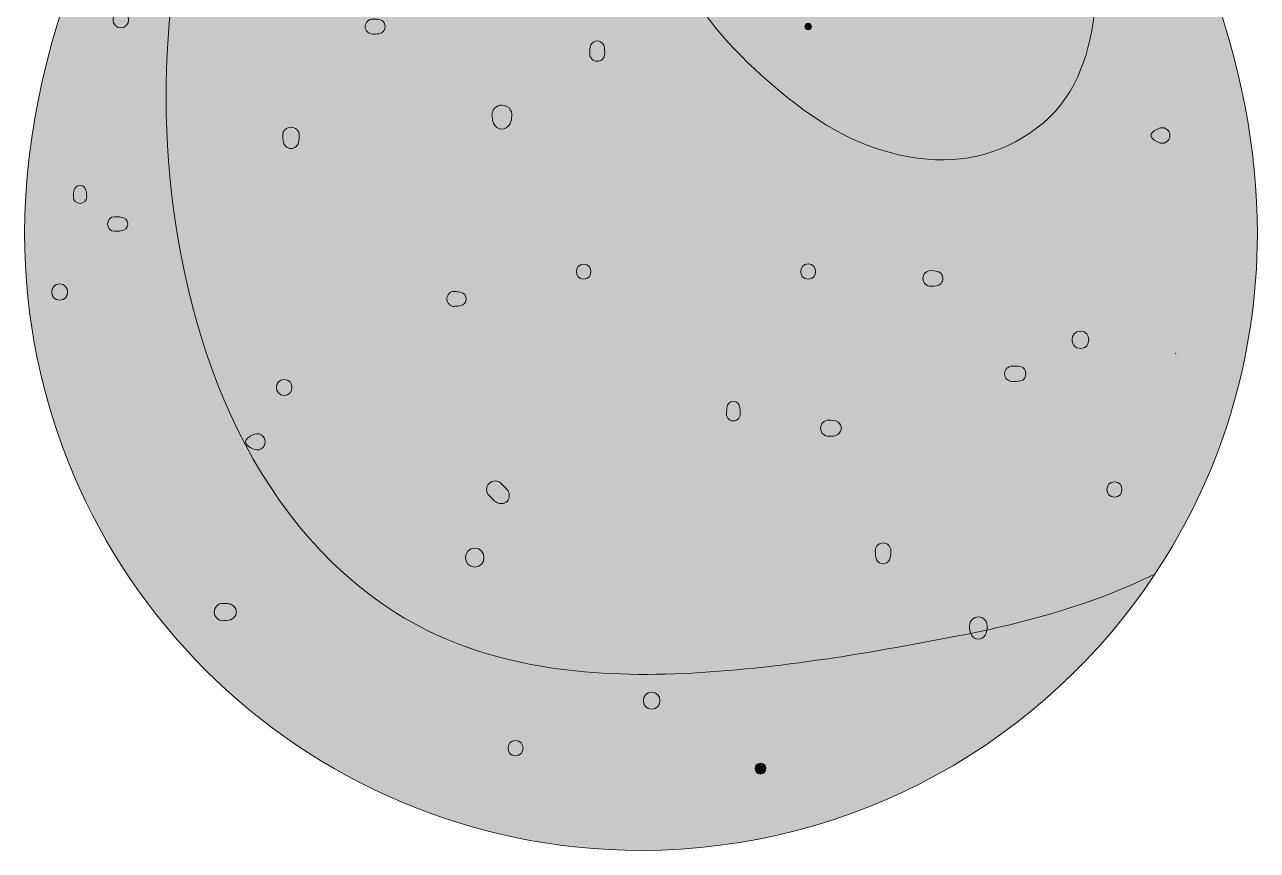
# Model space of a CAD drawing. Header units: inches. Extents: x 4230 to 5957, y -1858 to -103.
# Drawn here: x 4957.7 to 5292, y -584.8 to -360.9 of the extents above; entities that cross this region are included whole.
import ezdxf

# ---------------------------------------------------------------- set-up
doc = ezdxf.new("R2010")
doc.units = ezdxf.units.IN
doc.header["$MEASUREMENT"] = 0
doc.layers.add('Layer 1', color=7, linetype='Continuous')

# ---------------------------------------------------------------- blocks, each defined once
blk = doc.blocks.new('block 40')
at = {"layer": 'Layer 1', "true_color": 0xde6026}
h = blk.add_hatch(color=32, dxfattribs=at)
h.dxf.hatch_style = 2
edge = h.paths.add_edge_path()
edge.add_spline(control_points=[(5292.0483, -417.567), (5292.0483, -451.6803), (5281.8311, -483.403), (5264.2851, -509.8463), (5234.3532, -554.9893), (5183.0814, -584.7553), (5124.8599, -584.7553), (5032.525, -584.7553), (4957.6714, -509.9017), (4957.6714, -417.567), (4957.6714, -362.3175), (4984.4747, -303.5052), (5025.7875, -265.1832), (5053.5138, -239.4413), (5087.7749, -222.9477), (5124.8599, -222.9477), (5217.1947, -222.9477), (5292.0483, -325.2322), (5292.0483, -417.567)], knot_values=[0, 0, 0, 0, 1, 1, 1, 2, 2, 2, 3, 3, 3, 4, 4, 4, 5, 5, 5, 6, 6, 6, 6], degree=3, periodic=1)
at = {"layer": 'Layer 1', "lineweight": 0}
blk.add_open_spline([(5292.0483, -417.567), (5292.0483, -451.6803), (5281.8311, -483.403), (5264.2851, -509.8463), (5234.3532, -554.9893), (5183.0814, -584.7553), (5124.8599, -584.7553), (5032.525, -584.7553), (4957.6714, -509.9017), (4957.6714, -417.567), (4957.6714, -362.3175), (4984.4747, -303.5052), (5025.7875, -265.1832), (5053.5138, -239.4413), (5087.7749, -222.9477), (5124.8599, -222.9477), (5217.1947, -222.9477), (5292.0483, -325.2322), (5292.0483, -417.567)], degree=3, knots=[0, 0, 0, 0, 1, 1, 1, 2, 2, 2, 3, 3, 3, 4, 4, 4, 5, 5, 5, 6, 6, 6, 6], dxfattribs=at)
blk = doc.blocks.new('block 41')
at = {"layer": 'Layer 1', "true_color": 0xf48b1f}
h = blk.add_hatch(color=30, dxfattribs=at)
h.dxf.hatch_style = 2
edge = h.paths.add_edge_path()
edge.add_spline(control_points=[(5292.0483, -417.567), (5292.0483, -451.6803), (5281.8311, -483.403), (5264.2851, -509.8463), (5247.4961, -518.0978), (5229.092, -523.0819), (5210.7983, -526.6261), (5185.5737, -531.5087), (5159.6288, -535.9482), (5133.9238, -536.8897), (5108.1448, -537.8403), (5080.889, -534.5637), (5058.6271, -520.5068), (5017.6839, -494.6449), (5000.1748, -443.9918), (4996.6952, -397.7691), (4993.3633, -353.623), (5002.9532, -308.4801), (5023.5539, -269.3181), (5024.2831, -267.9337), (5025.0308, -266.5492), (5025.7875, -265.1832), (5053.5138, -239.4413), (5087.7749, -222.9477), (5124.8599, -222.9477), (5217.1947, -222.9477), (5292.0483, -325.2322), (5292.0483, -417.567)], knot_values=[0, 0, 0, 0, 1, 1, 1, 2, 2, 2, 3, 3, 3, 4, 4, 4, 5, 5, 5, 6, 6, 6, 7, 7, 7, 8, 8, 8, 9, 9, 9, 9], degree=3, periodic=1)
at = {"layer": 'Layer 1', "lineweight": 0}
blk.add_open_spline([(5292.0483, -417.567), (5292.0483, -451.6803), (5281.8311, -483.403), (5264.2851, -509.8463), (5247.4961, -518.0978), (5229.092, -523.0819), (5210.7983, -526.6261), (5185.5737, -531.5087), (5159.6288, -535.9482), (5133.9238, -536.8897), (5108.1448, -537.8403), (5080.889, -534.5637), (5058.6271, -520.5068), (5017.6839, -494.6449), (5000.1748, -443.9918), (4996.6952, -397.7691), (4993.3633, -353.623), (5002.9532, -308.4801), (5023.5539, -269.3181), (5024.2831, -267.9337), (5025.0308, -266.5492), (5025.7875, -265.1832), (5053.5138, -239.4413), (5087.7749, -222.9477), (5124.8599, -222.9477), (5217.1947, -222.9477), (5292.0483, -325.2322), (5292.0483, -417.567)], degree=3, knots=[0, 0, 0, 0, 1, 1, 1, 2, 2, 2, 3, 3, 3, 4, 4, 4, 5, 5, 5, 6, 6, 6, 7, 7, 7, 8, 8, 8, 9, 9, 9, 9], dxfattribs=at)
blk = doc.blocks.new('block 42')
at = {"layer": 'Layer 1', "true_color": 0xf89d3e}
h = blk.add_hatch(color=33, dxfattribs=at)
h.dxf.hatch_style = 2
edge = h.paths.add_edge_path()
edge.add_spline(control_points=[(5222.7785, -292.8966), (5214.1008, -284.8847), (5203.4298, -279.4713), (5192.1129, -276.29), (5190.6329, -275.8741), (5189.1642, -275.5274), (5187.7035, -275.241), (5184.305, -274.1269), (5180.8587, -273.3968), (5177.6986, -273.0161), (5165.1816, -271.5086), (5153.6601, -275.7159), (5143.904, -283.3807), (5121.702, -300.8237), (5125.1677, -332.6654), (5139.2715, -353.874), (5146.6386, -364.9522), (5156.5805, -374.4938), (5167.0857, -382.566), (5177.5593, -390.6143), (5189.2209, -396.1118), (5202.4617, -397.3787), (5214.5258, -398.533), (5226.8887, -394.4188), (5235.6119, -386.0273), (5244.3018, -377.6673), (5247.4718, -365.2845), (5248.228, -353.6565), (5249.6963, -331.0862), (5239.1925, -308.0515), (5222.7785, -292.8966)], knot_values=[0, 0, 0, 0, 1, 1, 1, 2, 2, 2, 3, 3, 3, 4, 4, 4, 5, 5, 5, 6, 6, 6, 7, 7, 7, 8, 8, 8, 9, 9, 9, 10, 10, 10, 10], degree=3, periodic=1)
at = {"layer": 'Layer 1', "lineweight": 0}
blk.add_open_spline([(5222.7785, -292.8966), (5214.1008, -284.8847), (5203.4298, -279.4713), (5192.1129, -276.29), (5190.6329, -275.8741), (5189.1642, -275.5274), (5187.7035, -275.241), (5184.305, -274.1269), (5180.8587, -273.3968), (5177.6986, -273.0161), (5165.1816, -271.5086), (5153.6601, -275.7159), (5143.904, -283.3807), (5121.702, -300.8237), (5125.1677, -332.6654), (5139.2715, -353.874), (5146.6386, -364.9522), (5156.5805, -374.4938), (5167.0857, -382.566), (5177.5593, -390.6143), (5189.2209, -396.1118), (5202.4617, -397.3787), (5214.5258, -398.533), (5226.8887, -394.4188), (5235.6119, -386.0273), (5244.3018, -377.6673), (5247.4718, -365.2845), (5248.228, -353.6565), (5249.6963, -331.0862), (5239.1925, -308.0515), (5222.7785, -292.8966)], degree=3, knots=[0, 0, 0, 0, 1, 1, 1, 2, 2, 2, 3, 3, 3, 4, 4, 4, 5, 5, 5, 6, 6, 6, 7, 7, 7, 8, 8, 8, 9, 9, 9, 10, 10, 10, 10], dxfattribs=at)
blk = doc.blocks.new('block 44')
at = {"layer": 'Layer 1', "true_color": 0xcc5928}
h = blk.add_hatch(color=32, dxfattribs=at)
h.dxf.hatch_style = 2
edge = h.paths.add_edge_path()
edge.add_spline(control_points=[(5029.9224, -388.68), (5028.7398, -388.68), (5027.6145, -389.7039), (5027.6726, -390.9298), (5027.7222, -391.9778), (5027.6425, -393.0672), (5028.4694, -393.8597), (5029.2906, -394.6468), (5030.5543, -394.6468), (5031.3754, -393.8597), (5032.2024, -393.0672), (5032.1226, -391.9778), (5032.1722, -390.9298), (5032.2303, -389.7039), (5031.105, -388.68), (5029.9224, -388.68)], knot_values=[0, 0, 0, 0, 1, 1, 1, 2, 2, 2, 3, 3, 3, 4, 4, 4, 5, 5, 5, 5], degree=3, periodic=1)
at = {"layer": 'Layer 1', "lineweight": 0}
blk.add_open_spline([(5029.9224, -388.68), (5028.7398, -388.68), (5027.6145, -389.7039), (5027.6726, -390.9298), (5027.7222, -391.9778), (5027.6425, -393.0672), (5028.4694, -393.8597), (5029.2906, -394.6468), (5030.5543, -394.6468), (5031.3754, -393.8597), (5032.2024, -393.0672), (5032.1226, -391.9778), (5032.1722, -390.9298), (5032.2303, -389.7039), (5031.105, -388.68), (5029.9224, -388.68)], degree=3, knots=[0, 0, 0, 0, 1, 1, 1, 2, 2, 2, 3, 3, 3, 4, 4, 4, 5, 5, 5, 5], dxfattribs=at)
blk = doc.blocks.new('block 45')
at = {"layer": 'Layer 1', "true_color": 0xcc5928}
h = blk.add_hatch(color=32, dxfattribs=at)
h.dxf.hatch_style = 2
edge = h.paths.add_edge_path()
edge.add_spline(control_points=[(5151.747, -465.9228), (5151.7723, -466.1217), (5151.7736, -466.106), (5151.7515, -465.8757), (5151.7412, -465.7526), (5151.7313, -465.6295), (5151.7213, -465.5065), (5151.7213, -465.5065), (5151.6618, -464.7681), (5151.6618, -464.7681), (5151.5848, -463.8164), (5150.9232, -463.0159), (5149.9096, -463.0159), (5148.8961, -463.0159), (5148.2345, -463.8164), (5148.1574, -464.7681), (5148.1574, -464.7681), (5148.0979, -465.5065), (5148.0979, -465.5065), (5148.088, -465.6295), (5148.0781, -465.7526), (5148.0677, -465.8757), (5148.0456, -466.106), (5148.047, -466.1217), (5148.0722, -465.9228), (5147.8473, -467.1253), (5148.5923, -468.3351), (5149.9096, -468.3351), (5151.2269, -468.3351), (5151.9719, -467.1253), (5151.747, -465.9228)], knot_values=[0, 0, 0, 0, 1, 1, 1, 2, 2, 2, 3, 3, 3, 4, 4, 4, 5, 5, 5, 6, 6, 6, 7, 7, 7, 8, 8, 8, 9, 9, 9, 10, 10, 10, 10], degree=3, periodic=1)
at = {"layer": 'Layer 1', "lineweight": 0}
blk.add_open_spline([(5151.747, -465.9228), (5151.7723, -466.1217), (5151.7736, -466.106), (5151.7515, -465.8757), (5151.7412, -465.7526), (5151.7313, -465.6295), (5151.7213, -465.5065), (5151.7213, -465.5065), (5151.6618, -464.7681), (5151.6618, -464.7681), (5151.5848, -463.8164), (5150.9232, -463.0159), (5149.9096, -463.0159), (5148.8961, -463.0159), (5148.2345, -463.8164), (5148.1574, -464.7681), (5148.1574, -464.7681), (5148.0979, -465.5065), (5148.0979, -465.5065), (5148.088, -465.6295), (5148.0781, -465.7526), (5148.0677, -465.8757), (5148.0456, -466.106), (5148.047, -466.1217), (5148.0722, -465.9228), (5147.8473, -467.1253), (5148.5923, -468.3351), (5149.9096, -468.3351), (5151.2269, -468.3351), (5151.9719, -467.1253), (5151.747, -465.9228)], degree=3, knots=[0, 0, 0, 0, 1, 1, 1, 2, 2, 2, 3, 3, 3, 4, 4, 4, 5, 5, 5, 6, 6, 6, 7, 7, 7, 8, 8, 8, 9, 9, 9, 10, 10, 10, 10], dxfattribs=at)
blk = doc.blocks.new('block 49')
at = {"layer": 'Layer 1', "true_color": 0xcc5928}
h = blk.add_hatch(color=32, dxfattribs=at)
h.dxf.hatch_style = 2
edge = h.paths.add_edge_path()
edge.add_spline(control_points=[(4967.1599, -431.1587), (4964.2864, -431.1587), (4964.2864, -435.615), (4967.1599, -435.615), (4970.0334, -435.615), (4970.0334, -431.1587), (4967.1599, -431.1587)], knot_values=[0, 0, 0, 0, 1, 1, 1, 2, 2, 2, 2], degree=3, periodic=1)
at = {"layer": 'Layer 1', "lineweight": 0}
blk.add_open_spline([(4967.1599, -431.1587), (4964.2864, -431.1587), (4964.2864, -435.615), (4967.1599, -435.615), (4970.0334, -435.615), (4970.0334, -431.1587), (4967.1599, -431.1587)], degree=3, knots=[0, 0, 0, 0, 1, 1, 1, 2, 2, 2, 2], dxfattribs=at)
blk = doc.blocks.new('block 50')
at = {"layer": 'Layer 1', "true_color": 0xcc5928}
h = blk.add_hatch(color=32, dxfattribs=at)
h.dxf.hatch_style = 2
edge = h.paths.add_edge_path()
edge.add_spline(control_points=[(5014.4512, -518.6353), (5014.275, -518.478), (5014.0894, -518.3315), (5013.8951, -518.196), (5013.4647, -517.9438), (5013.0492, -517.9249), (5012.5706, -517.8641), (5012.2055, -517.8178), (5011.8297, -517.8138), (5011.4628, -517.7889), (5010.1789, -517.7017), (5009.1049, -518.9275), (5009.1049, -520.1468), (5009.1049, -521.3662), (5010.1789, -522.5919), (5011.4628, -522.5047), (5011.7706, -522.4838), (5012.078, -522.4629), (5012.3858, -522.442), (5013.2128, -522.3859), (5013.8135, -522.215), (5014.4512, -521.6583), (5015.2872, -520.9285), (5015.2872, -519.3652), (5014.4512, -518.6353)], knot_values=[0, 0, 0, 0, 1, 1, 1, 2, 2, 2, 3, 3, 3, 4, 4, 4, 5, 5, 5, 6, 6, 6, 7, 7, 7, 8, 8, 8, 8], degree=3, periodic=1)
at = {"layer": 'Layer 1', "lineweight": 0}
blk.add_open_spline([(5014.4512, -518.6353), (5014.275, -518.478), (5014.0894, -518.3315), (5013.8951, -518.196), (5013.4647, -517.9438), (5013.0492, -517.9249), (5012.5706, -517.8641), (5012.2055, -517.8178), (5011.8297, -517.8138), (5011.4628, -517.7889), (5010.1789, -517.7017), (5009.1049, -518.9275), (5009.1049, -520.1468), (5009.1049, -521.3662), (5010.1789, -522.5919), (5011.4628, -522.5047), (5011.7706, -522.4838), (5012.078, -522.4629), (5012.3858, -522.442), (5013.2128, -522.3859), (5013.8135, -522.215), (5014.4512, -521.6583), (5015.2872, -520.9285), (5015.2872, -519.3652), (5014.4512, -518.6353)], degree=3, knots=[0, 0, 0, 0, 1, 1, 1, 2, 2, 2, 3, 3, 3, 4, 4, 4, 5, 5, 5, 6, 6, 6, 7, 7, 7, 8, 8, 8, 8], dxfattribs=at)
blk = doc.blocks.new('block 51')
at = {"layer": 'Layer 1', "true_color": 0xcc5928}
h = blk.add_hatch(color=32, dxfattribs=at)
h.dxf.hatch_style = 2
edge = h.paths.add_edge_path()
edge.add_spline(control_points=[(5090.839, -554.9676), (5088.1327, -554.9676), (5088.1327, -559.1643), (5090.839, -559.1643), (5093.5453, -559.1643), (5093.5453, -554.9676), (5090.839, -554.9676)], knot_values=[0, 0, 0, 0, 1, 1, 1, 2, 2, 2, 2], degree=3, periodic=1)
at = {"layer": 'Layer 1', "lineweight": 0}
blk.add_open_spline([(5090.839, -554.9676), (5088.1327, -554.9676), (5088.1327, -559.1643), (5090.839, -559.1643), (5093.5453, -559.1643), (5093.5453, -554.9676), (5090.839, -554.9676)], degree=3, knots=[0, 0, 0, 0, 1, 1, 1, 2, 2, 2, 2], dxfattribs=at)
blk = doc.blocks.new('block 52')
at = {"layer": 'Layer 1', "true_color": 0xcc5928}
h = blk.add_hatch(color=32, dxfattribs=at)
h.dxf.hatch_style = 2
edge = h.paths.add_edge_path()
edge.add_spline(control_points=[(5157.2935, -561.1328), (5155.3961, -561.1328), (5155.3961, -564.0748), (5157.2935, -564.0748), (5159.1908, -564.0748), (5159.1908, -561.1328), (5157.2935, -561.1328)], knot_values=[0, 0, 0, 0, 1, 1, 1, 2, 2, 2, 2], degree=3, periodic=1)
at = {"layer": 'Layer 1', "lineweight": 0}
blk.add_open_spline([(5157.2935, -561.1328), (5155.3961, -561.1328), (5155.3961, -564.0748), (5157.2935, -564.0748), (5159.1908, -564.0748), (5159.1908, -561.1328), (5157.2935, -561.1328)], degree=3, knots=[0, 0, 0, 0, 1, 1, 1, 2, 2, 2, 2], dxfattribs=at)
blk = doc.blocks.new('block 53')
at = {"layer": 'Layer 1', "true_color": 0xcc5928}
h = blk.add_hatch(color=32, dxfattribs=at)
h.dxf.hatch_style = 2
edge = h.paths.add_edge_path()
edge.add_spline(control_points=[(5079.7633, -502.8049), (5076.4431, -502.8049), (5076.4431, -507.9534), (5079.7633, -507.9534), (5083.0834, -507.9534), (5083.0834, -502.8049), (5079.7633, -502.8049)], knot_values=[0, 0, 0, 0, 1, 1, 1, 2, 2, 2, 2], degree=3, periodic=1)
at = {"layer": 'Layer 1', "lineweight": 0}
blk.add_open_spline([(5079.7633, -502.8049), (5076.4431, -502.8049), (5076.4431, -507.9534), (5079.7633, -507.9534), (5083.0834, -507.9534), (5083.0834, -502.8049), (5079.7633, -502.8049)], degree=3, knots=[0, 0, 0, 0, 1, 1, 1, 2, 2, 2, 2], dxfattribs=at)
blk = doc.blocks.new('block 54')
at = {"layer": 'Layer 1', "true_color": 0xcc5928}
h = blk.add_hatch(color=32, dxfattribs=at)
h.dxf.hatch_style = 2
edge = h.paths.add_edge_path()
edge.add_spline(control_points=[(5021.8062, -472.0926), (5021.0843, -471.6698), (5020.3046, -471.7418), (5019.579, -472.0926), (5019.0833, -472.3324), (5018.6565, -472.587), (5018.2135, -472.9145), (5017.4135, -473.506), (5017.4135, -474.4897), (5018.2135, -475.0812), (5018.6565, -475.4088), (5019.0833, -475.6633), (5019.579, -475.9031), (5020.3046, -476.254), (5021.0843, -476.326), (5021.8062, -475.9031), (5022.4773, -475.5101), (5022.8991, -474.776), (5022.8991, -473.9979), (5022.8991, -473.2197), (5022.4773, -472.4857), (5021.8062, -472.0926)], knot_values=[0, 0, 0, 0, 1, 1, 1, 2, 2, 2, 3, 3, 3, 4, 4, 4, 5, 5, 5, 6, 6, 6, 7, 7, 7, 7], degree=3, periodic=1)
at = {"layer": 'Layer 1', "lineweight": 0}
blk.add_open_spline([(5021.8062, -472.0926), (5021.0843, -471.6698), (5020.3046, -471.7418), (5019.579, -472.0926), (5019.0833, -472.3324), (5018.6565, -472.587), (5018.2135, -472.9145), (5017.4135, -473.506), (5017.4135, -474.4897), (5018.2135, -475.0812), (5018.6565, -475.4088), (5019.0833, -475.6633), (5019.579, -475.9031), (5020.3046, -476.254), (5021.0843, -476.326), (5021.8062, -475.9031), (5022.4773, -475.5101), (5022.8991, -474.776), (5022.8991, -473.9979), (5022.8991, -473.2197), (5022.4773, -472.4857), (5021.8062, -472.0926)], degree=3, knots=[0, 0, 0, 0, 1, 1, 1, 2, 2, 2, 3, 3, 3, 4, 4, 4, 5, 5, 5, 6, 6, 6, 7, 7, 7, 7], dxfattribs=at)
blk = doc.blocks.new('block 55')
at = {"layer": 'Layer 1', "true_color": 0xcc5928}
h = blk.add_hatch(color=32, dxfattribs=at)
h.dxf.hatch_style = 2
edge = h.paths.add_edge_path()
edge.add_spline(control_points=[(4983.7735, -413.0452), (4983.22, -413.0158), (4982.6662, -412.9736), (4982.1123, -412.963), (4981.0415, -412.9425), (4980.1478, -413.8721), (4980.1478, -414.9273), (4980.1478, -415.9824), (4981.0415, -416.912), (4982.1123, -416.8915), (4982.6662, -416.8808), (4983.22, -416.8387), (4983.7735, -416.8093), (4984.7974, -416.7547), (4985.6555, -415.9944), (4985.6555, -414.9273), (4985.6555, -413.8601), (4984.7974, -413.0998), (4983.7735, -413.0452)], knot_values=[0, 0, 0, 0, 1, 1, 1, 2, 2, 2, 3, 3, 3, 4, 4, 4, 5, 5, 5, 6, 6, 6, 6], degree=3, periodic=1)
at = {"layer": 'Layer 1', "lineweight": 0}
blk.add_open_spline([(4983.7735, -413.0452), (4983.22, -413.0158), (4982.6662, -412.9736), (4982.1123, -412.963), (4981.0415, -412.9425), (4980.1478, -413.8721), (4980.1478, -414.9273), (4980.1478, -415.9824), (4981.0415, -416.912), (4982.1123, -416.8915), (4982.6662, -416.8808), (4983.22, -416.8387), (4983.7735, -416.8093), (4984.7974, -416.7547), (4985.6555, -415.9944), (4985.6555, -414.9273), (4985.6555, -413.8601), (4984.7974, -413.0998), (4983.7735, -413.0452)], degree=3, knots=[0, 0, 0, 0, 1, 1, 1, 2, 2, 2, 3, 3, 3, 4, 4, 4, 5, 5, 5, 6, 6, 6, 6], dxfattribs=at)
blk = doc.blocks.new('block 57')
at = {"layer": 'Layer 1', "true_color": 0xcc5928}
h = blk.add_hatch(color=32, dxfattribs=at)
h.dxf.hatch_style = 2
edge = h.paths.add_edge_path()
edge.add_spline(control_points=[(5089.5005, -384.0162), (5089.0151, -383.1874), (5088.1084, -382.6663), (5087.1471, -382.6663), (5086.4269, -382.6663), (5085.7284, -382.9557), (5085.2196, -383.4646), (5084.882, -383.8047), (5084.6481, -384.2056), (5084.5188, -384.6673), (5084.389, -385.1504), (5084.389, -385.6334), (5084.5188, -386.1165), (5084.5593, -386.4123), (5084.5882, -386.7108), (5084.6567, -387.0015), (5084.855, -387.839), (5085.2971, -388.3688), (5085.974, -388.8755), (5086.5657, -389.3184), (5087.7285, -389.3184), (5088.3202, -388.8755), (5088.9795, -388.3819), (5089.3207, -387.9583), (5089.5893, -387.1728), (5089.7047, -386.8348), (5089.7276, -386.4683), (5089.7754, -386.1165), (5089.8795, -385.3519), (5089.9084, -384.7123), (5089.5005, -384.0162)], knot_values=[0, 0, 0, 0, 1, 1, 1, 2, 2, 2, 3, 3, 3, 4, 4, 4, 5, 5, 5, 6, 6, 6, 7, 7, 7, 8, 8, 8, 9, 9, 9, 10, 10, 10, 10], degree=3, periodic=1)
at = {"layer": 'Layer 1', "lineweight": 0}
blk.add_open_spline([(5089.5005, -384.0162), (5089.0151, -383.1874), (5088.1084, -382.6663), (5087.1471, -382.6663), (5086.4269, -382.6663), (5085.7284, -382.9557), (5085.2196, -383.4646), (5084.882, -383.8047), (5084.6481, -384.2056), (5084.5188, -384.6673), (5084.389, -385.1504), (5084.389, -385.6334), (5084.5188, -386.1165), (5084.5593, -386.4123), (5084.5882, -386.7108), (5084.6567, -387.0015), (5084.855, -387.839), (5085.2971, -388.3688), (5085.974, -388.8755), (5086.5657, -389.3184), (5087.7285, -389.3184), (5088.3202, -388.8755), (5088.9795, -388.3819), (5089.3207, -387.9583), (5089.5893, -387.1728), (5089.7047, -386.8348), (5089.7276, -386.4683), (5089.7754, -386.1165), (5089.8795, -385.3519), (5089.9084, -384.7123), (5089.5005, -384.0162)], degree=3, knots=[0, 0, 0, 0, 1, 1, 1, 2, 2, 2, 3, 3, 3, 4, 4, 4, 5, 5, 5, 6, 6, 6, 7, 7, 7, 8, 8, 8, 9, 9, 9, 10, 10, 10, 10], dxfattribs=at)
blk = doc.blocks.new('block 58')
at = {"layer": 'Layer 1', "true_color": 0xcc5928}
h = blk.add_hatch(color=32, dxfattribs=at)
h.dxf.hatch_style = 2
edge = h.paths.add_edge_path()
edge.add_spline(control_points=[(5088.0493, -486.3865), (5087.6838, -486.0135), (5087.3183, -485.6405), (5086.9533, -485.2676), (5086.0623, -484.3582), (5084.5422, -484.3744), (5083.649, -485.2676), (5082.7557, -486.1608), (5082.7395, -487.6806), (5083.649, -488.5716), (5084.0221, -488.937), (5084.3953, -489.3024), (5084.768, -489.6678), (5085.5769, -490.4603), (5086.3985, -490.95), (5087.5856, -490.6798), (5088.2702, -490.524), (5088.9056, -489.8885), (5089.0615, -489.2041), (5089.3315, -488.017), (5088.8416, -487.1953), (5088.0493, -486.3865)], knot_values=[0, 0, 0, 0, 1, 1, 1, 2, 2, 2, 3, 3, 3, 4, 4, 4, 5, 5, 5, 6, 6, 6, 7, 7, 7, 7], degree=3, periodic=1)
at = {"layer": 'Layer 1', "lineweight": 0}
blk.add_open_spline([(5088.0493, -486.3865), (5087.6838, -486.0135), (5087.3183, -485.6405), (5086.9533, -485.2676), (5086.0623, -484.3582), (5084.5422, -484.3744), (5083.649, -485.2676), (5082.7557, -486.1608), (5082.7395, -487.6806), (5083.649, -488.5716), (5084.0221, -488.937), (5084.3953, -489.3024), (5084.768, -489.6678), (5085.5769, -490.4603), (5086.3985, -490.95), (5087.5856, -490.6798), (5088.2702, -490.524), (5088.9056, -489.8885), (5089.0615, -489.2041), (5089.3315, -488.017), (5088.8416, -487.1953), (5088.0493, -486.3865)], degree=3, knots=[0, 0, 0, 0, 1, 1, 1, 2, 2, 2, 3, 3, 3, 4, 4, 4, 5, 5, 5, 6, 6, 6, 7, 7, 7, 7], dxfattribs=at)
blk = doc.blocks.new('block 59')
at = {"layer": 'Layer 1', "true_color": 0xcc5928}
h = blk.add_hatch(color=32, dxfattribs=at)
h.dxf.hatch_style = 2
edge = h.paths.add_edge_path()
edge.add_spline(control_points=[(5190.5207, -501.4132), (5189.4152, -501.4132), (5188.3349, -502.3784), (5188.4007, -503.5332), (5188.4219, -503.9024), (5188.4431, -504.2716), (5188.4638, -504.6408), (5188.5179, -505.5842), (5188.732, -506.2844), (5189.572, -506.8175), (5190.1182, -507.1643), (5190.9231, -507.1643), (5191.4694, -506.8175), (5192.2319, -506.3336), (5192.5163, -505.7078), (5192.5667, -504.8253), (5192.5915, -504.3946), (5192.6159, -503.9639), (5192.6407, -503.5332), (5192.7065, -502.3784), (5191.6262, -501.4132), (5190.5207, -501.4132)], knot_values=[0, 0, 0, 0, 1, 1, 1, 2, 2, 2, 3, 3, 3, 4, 4, 4, 5, 5, 5, 6, 6, 6, 7, 7, 7, 7], degree=3, periodic=1)
at = {"layer": 'Layer 1', "lineweight": 0}
blk.add_open_spline([(5190.5207, -501.4132), (5189.4152, -501.4132), (5188.3349, -502.3784), (5188.4007, -503.5332), (5188.4219, -503.9024), (5188.4431, -504.2716), (5188.4638, -504.6408), (5188.5179, -505.5842), (5188.732, -506.2844), (5189.572, -506.8175), (5190.1182, -507.1643), (5190.9231, -507.1643), (5191.4694, -506.8175), (5192.2319, -506.3336), (5192.5163, -505.7078), (5192.5667, -504.8253), (5192.5915, -504.3946), (5192.6159, -503.9639), (5192.6407, -503.5332), (5192.7065, -502.3784), (5191.6262, -501.4132), (5190.5207, -501.4132)], degree=3, knots=[0, 0, 0, 0, 1, 1, 1, 2, 2, 2, 3, 3, 3, 4, 4, 4, 5, 5, 5, 6, 6, 6, 7, 7, 7, 7], dxfattribs=at)
blk = doc.blocks.new('block 60')
at = {"layer": 'Layer 1', "true_color": 0xcc5928}
h = blk.add_hatch(color=32, dxfattribs=at)
h.dxf.hatch_style = 2
edge = h.paths.add_edge_path()
edge.add_spline(control_points=[(5227.7945, -453.5817), (5227.0626, -453.4604), (5226.3334, -453.4595), (5225.5939, -453.44), (5224.4501, -453.4098), (5223.4955, -454.4173), (5223.4955, -455.5383), (5223.4955, -456.6594), (5224.4501, -457.6667), (5225.5939, -457.6366), (5226.3334, -457.6172), (5227.0626, -457.6163), (5227.7945, -457.4949), (5229.7401, -457.1726), (5229.7401, -453.904), (5227.7945, -453.5817)], knot_values=[0, 0, 0, 0, 1, 1, 1, 2, 2, 2, 3, 3, 3, 4, 4, 4, 5, 5, 5, 5], degree=3, periodic=1)
at = {"layer": 'Layer 1', "lineweight": 0}
blk.add_open_spline([(5227.7945, -453.5817), (5227.0626, -453.4604), (5226.3334, -453.4595), (5225.5939, -453.44), (5224.4501, -453.4098), (5223.4955, -454.4173), (5223.4955, -455.5383), (5223.4955, -456.6594), (5224.4501, -457.6667), (5225.5939, -457.6366), (5226.3334, -457.6172), (5227.0626, -457.6163), (5227.7945, -457.4949), (5229.7401, -457.1726), (5229.7401, -453.904), (5227.7945, -453.5817)], degree=3, knots=[0, 0, 0, 0, 1, 1, 1, 2, 2, 2, 3, 3, 3, 4, 4, 4, 5, 5, 5, 5], dxfattribs=at)
blk = doc.blocks.new('block 61')
at = {"layer": 'Layer 1', "true_color": 0xcc5928}
h = blk.add_hatch(color=32, dxfattribs=at)
h.dxf.hatch_style = 2
edge = h.paths.add_edge_path()
edge.add_spline(control_points=[(5170.2152, -425.7723), (5167.5368, -425.7723), (5167.5368, -429.9257), (5170.2152, -429.9257), (5172.8935, -429.9257), (5172.8935, -425.7723), (5170.2152, -425.7723)], knot_values=[0, 0, 0, 0, 1, 1, 1, 2, 2, 2, 2], degree=3, periodic=1)
at = {"layer": 'Layer 1', "lineweight": 0}
blk.add_open_spline([(5170.2152, -425.7723), (5167.5368, -425.7723), (5167.5368, -429.9257), (5170.2152, -429.9257), (5172.8935, -429.9257), (5172.8935, -425.7723), (5170.2152, -425.7723)], degree=3, knots=[0, 0, 0, 0, 1, 1, 1, 2, 2, 2, 2], dxfattribs=at)
blk = doc.blocks.new('block 62')
at = {"layer": 'Layer 1', "true_color": 0xcc5928}
h = blk.add_hatch(color=32, dxfattribs=at)
h.dxf.hatch_style = 2
edge = h.paths.add_edge_path()
edge.add_spline(control_points=[(5114.9924, -367.6707), (5114.9658, -366.7377), (5114.7323, -366.0616), (5113.9171, -365.5313), (5113.3934, -365.1906), (5112.5876, -365.1906), (5112.0639, -365.5313), (5111.3293, -366.0092), (5111.0188, -366.6167), (5110.994, -367.4861), (5110.9818, -367.9169), (5110.9692, -368.3476), (5110.957, -368.7783), (5110.9255, -369.8867), (5111.9062, -370.8118), (5112.9905, -370.8118), (5114.0748, -370.8118), (5115.0555, -369.8867), (5115.0239, -368.7783), (5115.0136, -368.4091), (5115.0027, -368.0399), (5114.9924, -367.6707)], knot_values=[0, 0, 0, 0, 1, 1, 1, 2, 2, 2, 3, 3, 3, 4, 4, 4, 5, 5, 5, 6, 6, 6, 7, 7, 7, 7], degree=3, periodic=1)
at = {"layer": 'Layer 1', "lineweight": 0}
blk.add_open_spline([(5114.9924, -367.6707), (5114.9658, -366.7377), (5114.7323, -366.0616), (5113.9171, -365.5313), (5113.3934, -365.1906), (5112.5876, -365.1906), (5112.0639, -365.5313), (5111.3293, -366.0092), (5111.0188, -366.6167), (5110.994, -367.4861), (5110.9818, -367.9169), (5110.9692, -368.3476), (5110.957, -368.7783), (5110.9255, -369.8867), (5111.9062, -370.8118), (5112.9905, -370.8118), (5114.0748, -370.8118), (5115.0555, -369.8867), (5115.0239, -368.7783), (5115.0136, -368.4091), (5115.0027, -368.0399), (5114.9924, -367.6707)], degree=3, knots=[0, 0, 0, 0, 1, 1, 1, 2, 2, 2, 3, 3, 3, 4, 4, 4, 5, 5, 5, 6, 6, 6, 7, 7, 7, 7], dxfattribs=at)
blk = doc.blocks.new('block 65')
at = {"layer": 'Layer 1', "true_color": 0xcc5928}
h = blk.add_hatch(color=32, dxfattribs=at)
h.dxf.hatch_style = 2
edge = h.paths.add_edge_path()
edge.add_spline(control_points=[(5054.521, -359.7344), (5054.0149, -359.4876), (5053.5544, -359.3862), (5052.9969, -359.3767), (5052.6891, -359.3715), (5052.3817, -359.3663), (5052.0739, -359.3611), (5050.9652, -359.3422), (5050.0405, -360.3003), (5050.0405, -361.3945), (5050.0405, -362.4887), (5050.9652, -363.4467), (5052.0739, -363.4279), (5052.3817, -363.4227), (5052.6891, -363.4174), (5052.9969, -363.4122), (5053.5544, -363.4027), (5054.0149, -363.3014), (5054.521, -363.0545), (5055.7766, -362.4422), (5055.7766, -360.3467), (5054.521, -359.7344)], knot_values=[0, 0, 0, 0, 1, 1, 1, 2, 2, 2, 3, 3, 3, 4, 4, 4, 5, 5, 5, 6, 6, 6, 7, 7, 7, 7], degree=3, periodic=1)
at = {"layer": 'Layer 1', "lineweight": 0}
blk.add_open_spline([(5054.521, -359.7344), (5054.0149, -359.4876), (5053.5544, -359.3862), (5052.9969, -359.3767), (5052.6891, -359.3715), (5052.3817, -359.3663), (5052.0739, -359.3611), (5050.9652, -359.3422), (5050.0405, -360.3003), (5050.0405, -361.3945), (5050.0405, -362.4887), (5050.9652, -363.4467), (5052.0739, -363.4279), (5052.3817, -363.4227), (5052.6891, -363.4174), (5052.9969, -363.4122), (5053.5544, -363.4027), (5054.0149, -363.3014), (5054.521, -363.0545), (5055.7766, -362.4422), (5055.7766, -360.3467), (5054.521, -359.7344)], degree=3, knots=[0, 0, 0, 0, 1, 1, 1, 2, 2, 2, 3, 3, 3, 4, 4, 4, 5, 5, 5, 6, 6, 6, 7, 7, 7, 7], dxfattribs=at)
blk = doc.blocks.new('block 66')
at = {"layer": 'Layer 1', "true_color": 0xcc5928}
h = blk.add_hatch(color=32, dxfattribs=at)
h.dxf.hatch_style = 2
edge = h.paths.add_edge_path()
edge.add_spline(control_points=[(5076.9529, -433.9823), (5076.4346, -433.5295), (5076.0073, -433.3969), (5075.3331, -433.3221), (5074.9636, -433.2812), (5074.5945, -433.2402), (5074.2254, -433.1993), (5073.1212, -433.0769), (5072.1919, -434.2169), (5072.1919, -435.2328), (5072.1919, -436.2486), (5073.1212, -437.3886), (5074.2254, -437.2662), (5074.5332, -437.2321), (5074.8406, -437.198), (5075.1484, -437.1639), (5075.426, -437.1332), (5075.7604, -437.1269), (5076.02, -437.0554), (5076.4021, -436.9504), (5076.6622, -436.7371), (5076.9529, -436.4832), (5077.6442, -435.8788), (5077.6442, -434.5867), (5076.9529, -433.9823)], knot_values=[0, 0, 0, 0, 1, 1, 1, 2, 2, 2, 3, 3, 3, 4, 4, 4, 5, 5, 5, 6, 6, 6, 7, 7, 7, 8, 8, 8, 8], degree=3, periodic=1)
at = {"layer": 'Layer 1', "lineweight": 0}
blk.add_open_spline([(5076.9529, -433.9823), (5076.4346, -433.5295), (5076.0073, -433.3969), (5075.3331, -433.3221), (5074.9636, -433.2812), (5074.5945, -433.2402), (5074.2254, -433.1993), (5073.1212, -433.0769), (5072.1919, -434.2169), (5072.1919, -435.2328), (5072.1919, -436.2486), (5073.1212, -437.3886), (5074.2254, -437.2662), (5074.5332, -437.2321), (5074.8406, -437.198), (5075.1484, -437.1639), (5075.426, -437.1332), (5075.7604, -437.1269), (5076.02, -437.0554), (5076.4021, -436.9504), (5076.6622, -436.7371), (5076.9529, -436.4832), (5077.6442, -435.8788), (5077.6442, -434.5867), (5076.9529, -433.9823)], degree=3, knots=[0, 0, 0, 0, 1, 1, 1, 2, 2, 2, 3, 3, 3, 4, 4, 4, 5, 5, 5, 6, 6, 6, 7, 7, 7, 8, 8, 8, 8], dxfattribs=at)
blk = doc.blocks.new('block 67')
at = {"layer": 'Layer 1', "true_color": 0xcc5928}
h = blk.add_hatch(color=32, dxfattribs=at)
h.dxf.hatch_style = 2
edge = h.paths.add_edge_path()
edge.add_spline(control_points=[(5028.0764, -457.0454), (5025.2584, -457.0454), (5025.2584, -461.4151), (5028.0764, -461.4151), (5030.8945, -461.4151), (5030.8945, -457.0454), (5028.0764, -457.0454)], knot_values=[0, 0, 0, 0, 1, 1, 1, 2, 2, 2, 2], degree=3, periodic=1)
at = {"layer": 'Layer 1', "lineweight": 0}
blk.add_open_spline([(5028.0764, -457.0454), (5025.2584, -457.0454), (5025.2584, -461.4151), (5028.0764, -461.4151), (5030.8945, -461.4151), (5030.8945, -457.0454), (5028.0764, -457.0454)], degree=3, knots=[0, 0, 0, 0, 1, 1, 1, 2, 2, 2, 2], dxfattribs=at)
blk = doc.blocks.new('block 68')
at = {"layer": 'Layer 1', "true_color": 0xcc5928}
h = blk.add_hatch(color=32, dxfattribs=at)
h.dxf.hatch_style = 2
edge = h.paths.add_edge_path()
edge.add_spline(control_points=[(5244.0535, -443.9506), (5241.0123, -443.9506), (5241.0123, -448.6664), (5244.0535, -448.6664), (5247.0946, -448.6664), (5247.0946, -443.9506), (5244.0535, -443.9506)], knot_values=[0, 0, 0, 0, 1, 1, 1, 2, 2, 2, 2], degree=3, periodic=1)
at = {"layer": 'Layer 1', "lineweight": 0}
blk.add_open_spline([(5244.0535, -443.9506), (5241.0123, -443.9506), (5241.0123, -448.6664), (5244.0535, -448.6664), (5247.0946, -448.6664), (5247.0946, -443.9506), (5244.0535, -443.9506)], degree=3, knots=[0, 0, 0, 0, 1, 1, 1, 2, 2, 2, 2], dxfattribs=at)
blk = doc.blocks.new('block 69')
at = {"layer": 'Layer 1', "true_color": 0xcc5928}
h = blk.add_hatch(color=32, dxfattribs=at)
h.dxf.hatch_style = 2
edge = h.paths.add_edge_path()
edge.add_spline(control_points=[(5265.1242, -389.0806), (5264.6555, -389.3386), (5264.2053, -389.6086), (5263.7587, -389.9024), (5262.9925, -390.406), (5262.9925, -391.4535), (5263.7587, -391.9571), (5264.2053, -392.251), (5264.6555, -392.521), (5265.1242, -392.779), (5266.5362, -393.5569), (5268.3465, -392.5845), (5268.3465, -390.9298), (5268.3465, -389.2751), (5266.5362, -388.3027), (5265.1242, -389.0806)], knot_values=[0, 0, 0, 0, 1, 1, 1, 2, 2, 2, 3, 3, 3, 4, 4, 4, 5, 5, 5, 5], degree=3, periodic=1)
at = {"layer": 'Layer 1', "lineweight": 0}
blk.add_open_spline([(5265.1242, -389.0806), (5264.6555, -389.3386), (5264.2053, -389.6086), (5263.7587, -389.9024), (5262.9925, -390.406), (5262.9925, -391.4535), (5263.7587, -391.9571), (5264.2053, -392.251), (5264.6555, -392.521), (5265.1242, -392.779), (5266.5362, -393.5569), (5268.3465, -392.5845), (5268.3465, -390.9298), (5268.3465, -389.2751), (5266.5362, -388.3027), (5265.1242, -389.0806)], degree=3, knots=[0, 0, 0, 0, 1, 1, 1, 2, 2, 2, 3, 3, 3, 4, 4, 4, 5, 5, 5, 5], dxfattribs=at)
blk = doc.blocks.new('block 70')
at = {"layer": 'Layer 1', "true_color": 0xcc5928}
h = blk.add_hatch(color=32, dxfattribs=at)
h.dxf.hatch_style = 2
edge = h.paths.add_edge_path()
edge.add_spline(control_points=[(5206.2402, -428.3736), (5205.5263, -427.5835), (5204.424, -427.6), (5203.4424, -427.5749), (5202.2869, -427.5455), (5201.3224, -428.5615), (5201.3224, -429.6949), (5201.3224, -430.8282), (5202.2869, -431.8443), (5203.4424, -431.8149), (5204.424, -431.7899), (5205.5263, -431.8063), (5206.2402, -431.0161), (5206.9495, -430.2315), (5206.9495, -429.1583), (5206.2402, -428.3736)], knot_values=[0, 0, 0, 0, 1, 1, 1, 2, 2, 2, 3, 3, 3, 4, 4, 4, 5, 5, 5, 5], degree=3, periodic=1)
at = {"layer": 'Layer 1', "lineweight": 0}
blk.add_open_spline([(5206.2402, -428.3736), (5205.5263, -427.5835), (5204.424, -427.6), (5203.4424, -427.5749), (5202.2869, -427.5455), (5201.3224, -428.5615), (5201.3224, -429.6949), (5201.3224, -430.8282), (5202.2869, -431.8443), (5203.4424, -431.8149), (5204.424, -431.7899), (5205.5263, -431.8063), (5206.2402, -431.0161), (5206.9495, -430.2315), (5206.9495, -429.1583), (5206.2402, -428.3736)], degree=3, knots=[0, 0, 0, 0, 1, 1, 1, 2, 2, 2, 3, 3, 3, 4, 4, 4, 5, 5, 5, 5], dxfattribs=at)
blk = doc.blocks.new('block 71')
at = {"layer": 'Layer 1', "true_color": 0xcc5928}
h = blk.add_hatch(color=32, dxfattribs=at)
h.dxf.hatch_style = 2
edge = h.paths.add_edge_path()
edge.add_spline(control_points=[(5178.229, -468.5968), (5177.5517, -468.1103), (5176.5611, -468.176), (5175.753, -468.1211), (5174.5633, -468.0403), (5173.5682, -469.1761), (5173.5682, -470.306), (5173.5682, -471.4358), (5174.5633, -472.5716), (5175.753, -472.4908), (5176.5611, -472.4359), (5177.5517, -472.5015), (5178.229, -472.0151), (5179.4941, -471.1061), (5179.4941, -469.5059), (5178.229, -468.5968)], knot_values=[0, 0, 0, 0, 1, 1, 1, 2, 2, 2, 3, 3, 3, 4, 4, 4, 5, 5, 5, 5], degree=3, periodic=1)
at = {"layer": 'Layer 1', "lineweight": 0}
blk.add_open_spline([(5178.229, -468.5968), (5177.5517, -468.1103), (5176.5611, -468.176), (5175.753, -468.1211), (5174.5633, -468.0403), (5173.5682, -469.1761), (5173.5682, -470.306), (5173.5682, -471.4358), (5174.5633, -472.5716), (5175.753, -472.4908), (5176.5611, -472.4359), (5177.5517, -472.5015), (5178.229, -472.0151), (5179.4941, -471.1061), (5179.4941, -469.5059), (5178.229, -468.5968)], degree=3, knots=[0, 0, 0, 0, 1, 1, 1, 2, 2, 2, 3, 3, 3, 4, 4, 4, 5, 5, 5, 5], dxfattribs=at)
blk = doc.blocks.new('block 72')
at = {"layer": 'Layer 1', "true_color": 0xcc5928}
h = blk.add_hatch(color=32, dxfattribs=at)
h.dxf.hatch_style = 2
edge = h.paths.add_edge_path()
edge.add_spline(control_points=[(5109.2986, -425.8155), (5106.6761, -425.8155), (5106.6761, -429.8824), (5109.2986, -429.8824), (5111.921, -429.8824), (5111.921, -425.8155), (5109.2986, -425.8155)], knot_values=[0, 0, 0, 0, 1, 1, 1, 2, 2, 2, 2], degree=3, periodic=1)
at = {"layer": 'Layer 1', "lineweight": 0}
blk.add_open_spline([(5109.2986, -425.8155), (5106.6761, -425.8155), (5106.6761, -429.8824), (5109.2986, -429.8824), (5111.921, -429.8824), (5111.921, -425.8155), (5109.2986, -425.8155)], degree=3, knots=[0, 0, 0, 0, 1, 1, 1, 2, 2, 2, 2], dxfattribs=at)
blk = doc.blocks.new('block 73')
at = {"layer": 'Layer 1', "true_color": 0xcc5928}
h = blk.add_hatch(color=32, dxfattribs=at)
h.dxf.hatch_style = 2
edge = h.paths.add_edge_path()
edge.add_spline(control_points=[(5127.7581, -541.8296), (5124.7729, -541.8296), (5124.7729, -546.4589), (5127.7581, -546.4589), (5130.7434, -546.4589), (5130.7434, -541.8296), (5127.7581, -541.8296)], knot_values=[0, 0, 0, 0, 1, 1, 1, 2, 2, 2, 2], degree=3, periodic=1)
at = {"layer": 'Layer 1', "lineweight": 0}
blk.add_open_spline([(5127.7581, -541.8296), (5124.7729, -541.8296), (5124.7729, -546.4589), (5127.7581, -546.4589), (5130.7434, -546.4589), (5130.7434, -541.8296), (5127.7581, -541.8296)], degree=3, knots=[0, 0, 0, 0, 1, 1, 1, 2, 2, 2, 2], dxfattribs=at)
blk = doc.blocks.new('block 74')
at = {"layer": 'Layer 1', "true_color": 0xcc5928}
h = blk.add_hatch(color=32, dxfattribs=at)
h.dxf.hatch_style = 2
edge = h.paths.add_edge_path()
edge.add_spline(control_points=[(5216.3641, -521.4592), (5215.1184, -521.4592), (5213.9165, -522.5423), (5213.9845, -523.8387), (5214.0305, -524.7135), (5213.9814, -525.6548), (5214.4789, -526.4175), (5215.396, -527.8238), (5217.3321, -527.8238), (5218.2493, -526.4175), (5218.7468, -525.6548), (5218.6977, -524.7135), (5218.7436, -523.8387), (5218.8117, -522.5423), (5217.6098, -521.4592), (5216.3641, -521.4592)], knot_values=[0, 0, 0, 0, 1, 1, 1, 2, 2, 2, 3, 3, 3, 4, 4, 4, 5, 5, 5, 5], degree=3, periodic=1)
at = {"layer": 'Layer 1', "lineweight": 0}
blk.add_open_spline([(5216.3641, -521.4592), (5215.1184, -521.4592), (5213.9165, -522.5423), (5213.9845, -523.8387), (5214.0305, -524.7135), (5213.9814, -525.6548), (5214.4789, -526.4175), (5215.396, -527.8238), (5217.3321, -527.8238), (5218.2493, -526.4175), (5218.7468, -525.6548), (5218.6977, -524.7135), (5218.7436, -523.8387), (5218.8117, -522.5423), (5217.6098, -521.4592), (5216.3641, -521.4592)], degree=3, knots=[0, 0, 0, 0, 1, 1, 1, 2, 2, 2, 3, 3, 3, 4, 4, 4, 5, 5, 5, 5], dxfattribs=at)
blk = doc.blocks.new('block 75')
at = {"layer": 'Layer 1', "true_color": 0xcc5928}
h = blk.add_hatch(color=32, dxfattribs=at)
h.dxf.hatch_style = 2
edge = h.paths.add_edge_path()
edge.add_spline(control_points=[(5253.2832, -484.7996), (5250.549, -484.7996), (5250.549, -489.0396), (5253.2832, -489.0396), (5256.0175, -489.0396), (5256.0175, -484.7996), (5253.2832, -484.7996)], knot_values=[0, 0, 0, 0, 1, 1, 1, 2, 2, 2, 2], degree=3, periodic=1)
at = {"layer": 'Layer 1', "lineweight": 0}
blk.add_open_spline([(5253.2832, -484.7996), (5250.549, -484.7996), (5250.549, -489.0396), (5253.2832, -489.0396), (5256.0175, -489.0396), (5256.0175, -484.7996), (5253.2832, -484.7996)], degree=3, knots=[0, 0, 0, 0, 1, 1, 1, 2, 2, 2, 2], dxfattribs=at)
blk = doc.blocks.new('block 76')
at = {"layer": 'Layer 1', "true_color": 0xcc5928}
h = blk.add_hatch(color=32, dxfattribs=at)
h.dxf.hatch_style = 2
edge = h.paths.add_edge_path()
edge.add_spline(control_points=[(5269.8969, -449.9543), (5269.8374, -449.9543), (5269.8374, -450.0466), (5269.8969, -450.0466), (5269.9563, -450.0466), (5269.9563, -449.9543), (5269.8969, -449.9543)], knot_values=[0, 0, 0, 0, 1, 1, 1, 2, 2, 2, 2], degree=3, periodic=1)
at = {"layer": 'Layer 1', "lineweight": 0}
blk.add_open_spline([(5269.8969, -449.9543), (5269.8374, -449.9543), (5269.8374, -450.0466), (5269.8969, -450.0466), (5269.9563, -450.0466), (5269.9563, -449.9543), (5269.8969, -449.9543)], degree=3, knots=[0, 0, 0, 0, 1, 1, 1, 2, 2, 2, 2], dxfattribs=at)
blk = doc.blocks.new('block 80')
at = {"layer": 'Layer 1', "true_color": 0xcc5928}
h = blk.add_hatch(color=32, dxfattribs=at)
h.dxf.hatch_style = 2
edge = h.paths.add_edge_path()
edge.add_spline(control_points=[(5170.2152, -360.4859), (5169.0434, -360.4859), (5169.0434, -362.303), (5170.2152, -362.303), (5171.3869, -362.303), (5171.3869, -360.4859), (5170.2152, -360.4859)], knot_values=[0, 0, 0, 0, 1, 1, 1, 2, 2, 2, 2], degree=3, periodic=1)
at = {"layer": 'Layer 1', "lineweight": 0}
blk.add_open_spline([(5170.2152, -360.4859), (5169.0434, -360.4859), (5169.0434, -362.303), (5170.2152, -362.303), (5171.3869, -362.303), (5171.3869, -360.4859), (5170.2152, -360.4859)], degree=3, knots=[0, 0, 0, 0, 1, 1, 1, 2, 2, 2, 2], dxfattribs=at)
blk = doc.blocks.new('block 84')
at = {"layer": 'Layer 1', "true_color": 0xcc5928}
h = blk.add_hatch(color=32, dxfattribs=at)
h.dxf.hatch_style = 2
edge = h.paths.add_edge_path()
edge.add_spline(control_points=[(4974.4563, -406.6204), (4974.4134, -405.9425), (4974.3107, -405.4477), (4973.8366, -404.9277), (4973.2647, -404.3003), (4972.1308, -404.3003), (4971.5589, -404.9277), (4971.1343, -405.3934), (4970.9901, -405.8128), (4970.9509, -406.4358), (4970.9275, -406.8051), (4970.9041, -407.1742), (4970.8806, -407.5434), (4970.818, -408.5329), (4971.7545, -409.3605), (4972.6977, -409.3605), (4973.641, -409.3605), (4974.5775, -408.5329), (4974.5148, -407.5434), (4974.4955, -407.2357), (4974.4761, -406.9281), (4974.4563, -406.6204)], knot_values=[0, 0, 0, 0, 1, 1, 1, 2, 2, 2, 3, 3, 3, 4, 4, 4, 5, 5, 5, 6, 6, 6, 7, 7, 7, 7], degree=3, periodic=1)
at = {"layer": 'Layer 1', "lineweight": 0}
blk.add_open_spline([(4974.4563, -406.6204), (4974.4134, -405.9425), (4974.3107, -405.4477), (4973.8366, -404.9277), (4973.2647, -404.3003), (4972.1308, -404.3003), (4971.5589, -404.9277), (4971.1343, -405.3934), (4970.9901, -405.8128), (4970.9509, -406.4358), (4970.9275, -406.8051), (4970.9041, -407.1742), (4970.8806, -407.5434), (4970.818, -408.5329), (4971.7545, -409.3605), (4972.6977, -409.3605), (4973.641, -409.3605), (4974.5775, -408.5329), (4974.5148, -407.5434), (4974.4955, -407.2357), (4974.4761, -406.9281), (4974.4563, -406.6204)], degree=3, knots=[0, 0, 0, 0, 1, 1, 1, 2, 2, 2, 3, 3, 3, 4, 4, 4, 5, 5, 5, 6, 6, 6, 7, 7, 7, 7], dxfattribs=at)
blk = doc.blocks.new('block 85')
at = {"layer": 'Layer 1', "true_color": 0xcc5928}
h = blk.add_hatch(color=32, dxfattribs=at)
h.dxf.hatch_style = 2
edge = h.paths.add_edge_path()
edge.add_spline(control_points=[(4983.7735, -357.3853), (4980.9834, -357.3853), (4980.9834, -361.7118), (4983.7735, -361.7118), (4986.5636, -361.7118), (4986.5636, -357.3853), (4983.7735, -357.3853)], knot_values=[0, 0, 0, 0, 1, 1, 1, 2, 2, 2, 2], degree=3, periodic=1)
at = {"layer": 'Layer 1', "lineweight": 0}
blk.add_open_spline([(4983.7735, -357.3853), (4980.9834, -357.3853), (4980.9834, -361.7118), (4983.7735, -361.7118), (4986.5636, -361.7118), (4986.5636, -357.3853), (4983.7735, -357.3853)], degree=3, knots=[0, 0, 0, 0, 1, 1, 1, 2, 2, 2, 2], dxfattribs=at)
blk = doc.blocks.new('block 39')
at = {"layer": 'Layer 1'}
for name in ['block 40', 'block 41', 'block 42', 'block 85', 'block 65', 'block 80', 'block 62', 'block 57', 'block 44', 'block 69', 'block 84', 'block 55', 'block 72', 'block 61', 'block 70', 'block 49', 'block 66', 'block 68', 'block 76', 'block 60', 'block 67', 'block 45', 'block 71', 'block 54', 'block 58', 'block 75', 'block 59', 'block 53', 'block 50', 'block 74', 'block 73', 'block 51', 'block 52']:
    blk.add_blockref(name, (0, 0), dxfattribs=at)
blk = doc.blocks.new('block 37')
at = {"layer": 'Layer 1'}
blk.add_blockref('block 39', (0, 0), dxfattribs=at)

msp = doc.modelspace()

# ---------------------------------------------------------------- block references
at = {"layer": 'Layer 1'}
msp.add_blockref('block 37', (0, 0), dxfattribs=at)

doc.saveas('drawing.dxf')
